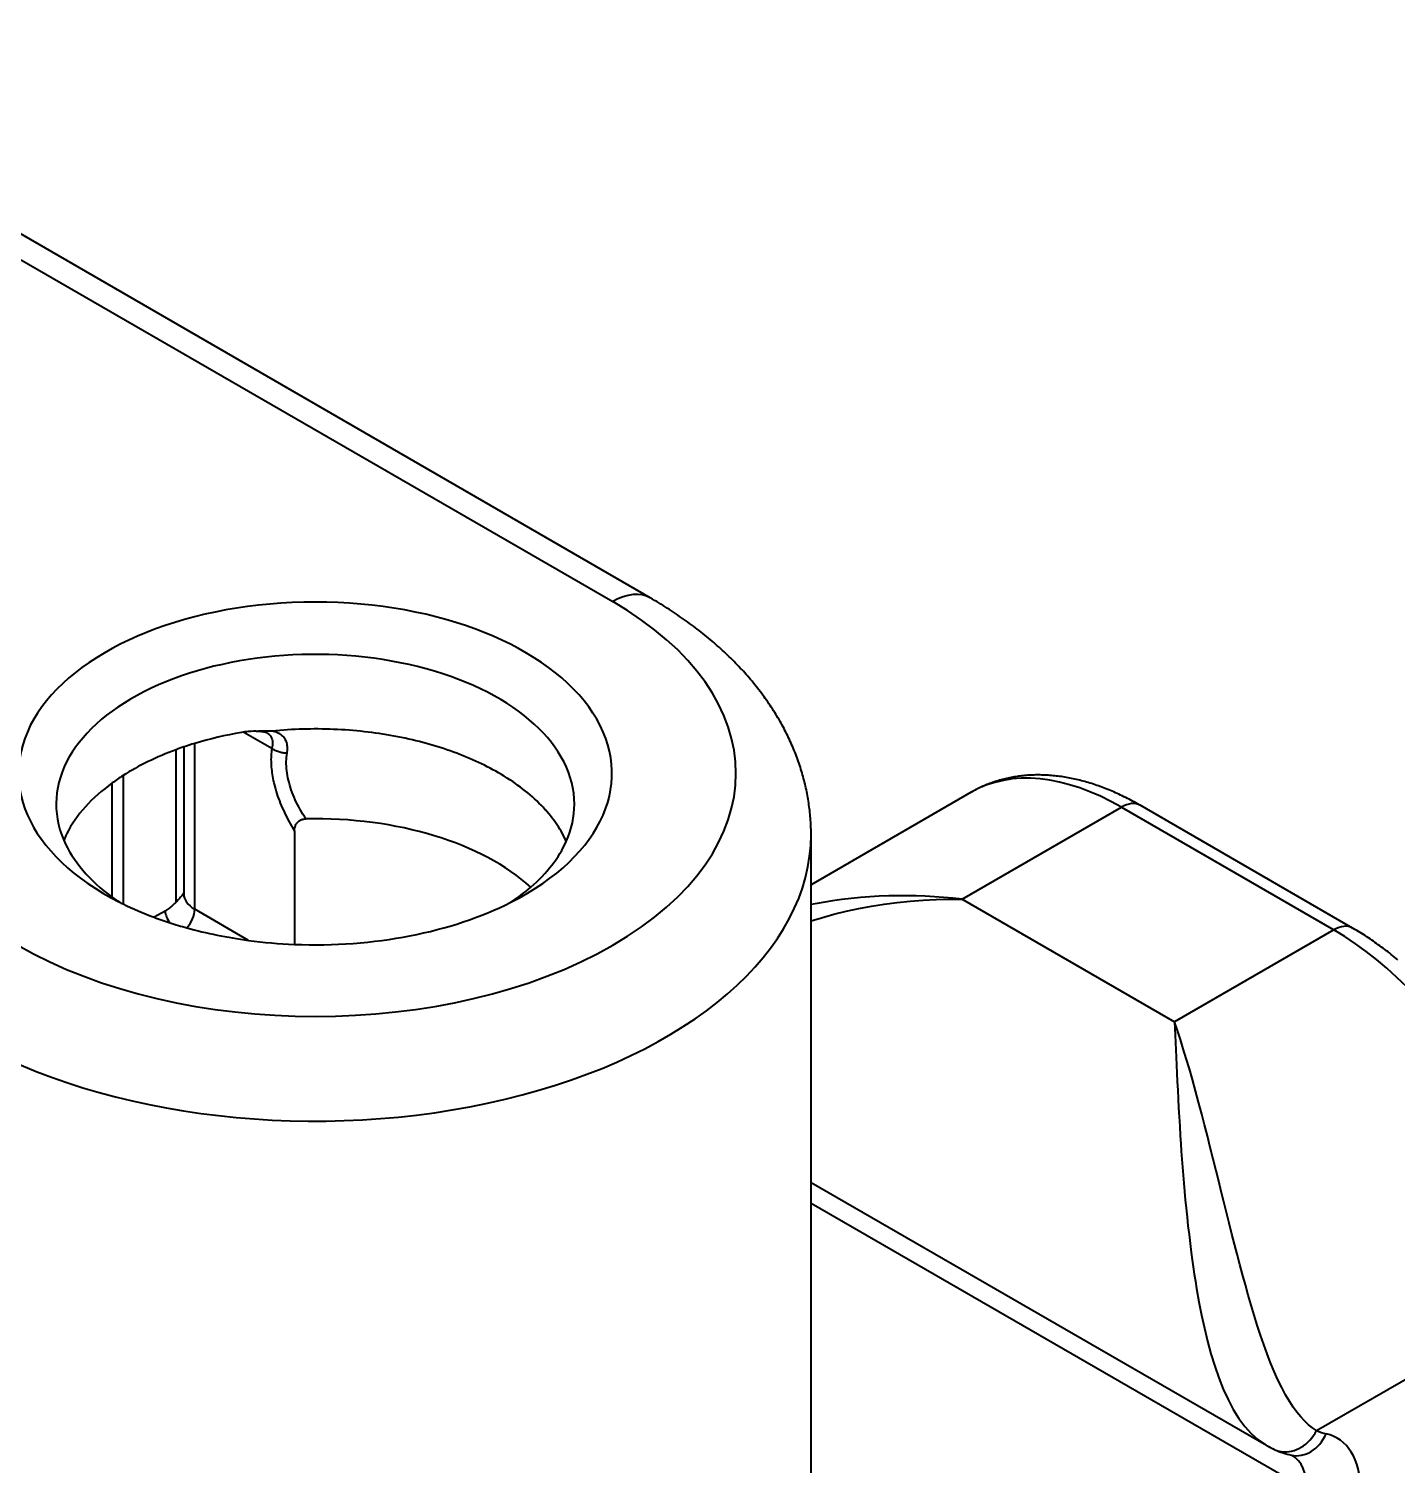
# Model space of a CAD drawing. Header units: millimetres. Extents: x 15 to 415, y 5 to 292.
# Drawn here: x 320.78 to 329.89, y 123.9 to 133.46 of the extents above; entities that cross this region are included whole.
import ezdxf

# ---------------------------------------------------------------- set-up
doc = ezdxf.new("R2010")
doc.units = ezdxf.units.MM
doc.layers.add('Geometries', color=7, linetype='Continuous')

msp = doc.modelspace()

# ---------------------------------------------------------------- linework, layer by layer
at = {"layer": 'Geometries', "linetype": 'Continuous', "lineweight": 40}
for p, q in [((324.9198, 129.6751), (318.3604, 133.4622)), ((318.1104, 133.4374), (324.6698, 129.6504)), ((322.214, 128.782), (322.4006, 128.6743)), ((322.2966, 128.7884), (322.3042, 128.7885)), ((322.3042, 128.7885), (322.3099, 128.7885)), ((322.3099, 128.7885), (322.3116, 128.7885)), ((322.312, 128.7885), (322.3116, 128.7885)), ((321.7636, 127.6511), (321.7636, 128.665)), ((321.8141, 128.6829), (321.8141, 127.7087)), ((321.8873, 127.603), (321.8873, 128.7065)), ((321.41, 128.4926), (321.41, 127.6388)), ((321.3382, 127.6844), (321.3382, 128.4436)), ((327.0553, 128.3815), (325.9899, 127.7663)), ((326.9946, 127.67), (328.0553, 128.2824)), ((328.0553, 128.2824), (329.4695, 127.4659)), ((329.5945, 127.4783), (328.1803, 128.2948)), ((322.5512, 128.1235), (322.5512, 127.3698)), ((325.9899, 128.099), (325.9899, 128.0993)), ((325.9899, 127.7663), (325.9899, 128.099)), ((321.8141, 127.7087), (321.8141, 127.7051)), ((325.9899, 127.6342), (325.9899, 127.7663)), ((325.9899, 127.5256), (325.9899, 127.6342)), ((326.9946, 127.67), (328.4089, 126.8533)), ((321.6897, 127.5909), (321.618, 127.5496)), ((322.2454, 127.3963), (321.8873, 127.603)), ((325.9899, 125.7861), (325.9899, 127.5256)), ((329.4695, 127.4659), (328.4089, 126.8533)), ((325.9899, 125.6486), (325.9899, 125.7861)), ((325.9899, 125.7861), (329.0207, 124.0363)), ((325.9899, 123.2074), (325.9899, 125.6486)), ((325.9899, 125.6486), (329.2927, 123.7417)), ((329.3553, 124.134), (330.8837, 125.0164)), ((329.0189, 124.0373), (329.0209, 124.0362)), ((329.077, 124.0077), (329.0774, 124.0075)), ((329.0773, 124.0075), (329.0778, 124.0073))]:
    msp.add_line(p, q, dxfattribs=at)
at = {"layer": 'Geometries', "linetype": 'Continuous', "lineweight": 40, "flags": 128}
for points in [[(325.9899, 128.0993), (325.9899, 128.1075), (325.9897, 128.1202), (325.9895, 128.1329), (325.9891, 128.1456), (325.9887, 128.1582), (325.9881, 128.1709), (325.9874, 128.1836), (325.9866, 128.1962), (325.9857, 128.2089), (325.9846, 128.2215), (325.9835, 128.2342), (325.9822, 128.2468), (325.9809, 128.2595), (325.9794, 128.2721), (325.9778, 128.2847), (325.9761, 128.2973), (325.9743, 128.31), (325.9724, 128.3226), (325.9704, 128.3352), (325.9682, 128.3478), (325.9659, 128.3603), (325.9636, 128.3729), (325.9611, 128.3855), (325.9585, 128.3981), (325.9558, 128.4106), (325.953, 128.4231), (325.95, 128.4357), (325.947, 128.4482), (325.9438, 128.4607), (325.9406, 128.4732), (325.9372, 128.4857), (325.9337, 128.4982), (325.9301, 128.5106), (325.9264, 128.5231), (325.9225, 128.5355), (325.9186, 128.5479), (325.9145, 128.5603), (325.9104, 128.5727), (325.9061, 128.5851), (325.9017, 128.5975), (325.8972, 128.6098), (325.8926, 128.6222), (325.8878, 128.6345), (325.883, 128.6468), (325.878, 128.6591), (325.873, 128.6713), (325.8678, 128.6836), (325.8625, 128.6958), (325.8571, 128.708), (325.8516, 128.7202), (325.8459, 128.7324), (325.8402, 128.7445), (325.8343, 128.7567), (325.8283, 128.7688), (325.8223, 128.7809), (325.8161, 128.7929), (325.8098, 128.805), (325.8033, 128.817), (325.7968, 128.829), (325.7902, 128.841), (325.7834, 128.8529), (325.7765, 128.8649), (325.7695, 128.8768), (325.7624, 128.8886), (325.7552, 128.9005), (325.7479, 128.9123), (325.7405, 128.9241), (325.7329, 128.9359), (325.7253, 128.9476), (325.7175, 128.9593), (325.7096, 128.971), (325.7017, 128.9826), (325.6936, 128.9943), (325.6854, 129.0058), (325.677, 129.0174), (325.6686, 129.0289), (325.6601, 129.0404), (325.6514, 129.0519), (325.6427, 129.0633), (325.6338, 129.0747), (325.6248, 129.086), (325.6157, 129.0974), (325.6065, 129.1086), (325.5972, 129.1199), (325.5878, 129.1311), (325.5783, 129.1423), (325.5687, 129.1534), (325.5589, 129.1645), (325.5491, 129.1756), (325.5392, 129.1866), (325.5291, 129.1976), (325.519, 129.2085), (325.5087, 129.2194), (325.4983, 129.2302), (325.4879, 129.2411), (325.4773, 129.2518), (325.4666, 129.2625), (325.4559, 129.2732), (325.445, 129.2838), (325.434, 129.2944), (325.4229, 129.305), (325.4117, 129.3155), (325.4005, 129.3259), (325.3891, 129.3363), (325.3776, 129.3467), (325.366, 129.357), (325.3544, 129.3672), (325.3426, 129.3774), (325.3308, 129.3876), (325.3188, 129.3977), (325.3067, 129.4078), (325.2946, 129.4178), (325.2824, 129.4277), (325.27, 129.4376), (325.2576, 129.4475), (325.2451, 129.4573), (325.2325, 129.467), (325.2198, 129.4767), (325.207, 129.4863), (325.1941, 129.4959), (325.1812, 129.5054), (325.1681, 129.5149), (325.155, 129.5243), (325.1418, 129.5337), (325.1285, 129.543), (325.1151, 129.5522), (325.1016, 129.5614), (325.088, 129.5705), (325.0744, 129.5796), (325.0607, 129.5886), (325.0468, 129.5976), (325.033, 129.6065), (325.019, 129.6153), (325.0049, 129.6241), (324.9908, 129.6328), (324.9766, 129.6415), (324.9623, 129.6501), (324.948, 129.6587), (324.9335, 129.6671), (324.9198, 129.6751)], [(322.214, 128.782), (322.2103, 128.7815), (322.1992, 128.7797)], [(322.2966, 128.7884), (322.2949, 128.7884), (322.2779, 128.7879), (322.2608, 128.787), (322.2523, 128.7864), (322.2438, 128.7856), (322.2326, 128.7844), (322.2214, 128.7831), (322.214, 128.782)], [(322.3042, 128.7884), (322.3046, 128.7884), (322.3052, 128.7884), (322.3061, 128.7884), (322.3075, 128.7884), (322.3086, 128.7884)], [(322.3099, 128.7885), (322.3103, 128.7885), (322.3116, 128.7884)], [(322.3116, 128.7884), (322.3125, 128.7884), (322.3134, 128.7884), (322.3141, 128.7884), (322.3157, 128.7883), (322.3174, 128.7882), (322.3183, 128.7882), (322.3192, 128.7881), (322.3199, 128.7881), (322.3207, 128.788), (322.3217, 128.788), (322.3227, 128.7879), (322.3238, 128.7878), (322.3249, 128.7877), (322.326, 128.7877), (322.3273, 128.7875), (322.3285, 128.7874), (322.3295, 128.7873), (322.3308, 128.7872), (322.3319, 128.7871), (322.3326, 128.787), (322.3336, 128.7869), (322.3347, 128.7867), (322.3356, 128.7866), (322.3366, 128.7865), (322.3376, 128.7864), (322.3382, 128.7863), (322.3389, 128.7862), (322.3397, 128.786), (322.3405, 128.7859), (322.3412, 128.7858), (322.3417, 128.7857), (322.3422, 128.7856), (322.3428, 128.7855), (322.3435, 128.7854), (322.3441, 128.7853), (322.3446, 128.7852), (322.3451, 128.7851), (322.3456, 128.785), (322.3462, 128.7849), (322.3468, 128.7848), (322.3474, 128.7847), (322.3479, 128.7845), (322.3486, 128.7844), (322.3493, 128.7842), (322.3498, 128.7841), (322.3503, 128.784), (322.3508, 128.7839), (322.3513, 128.7837), (322.3519, 128.7836), (322.3523, 128.7835), (322.3527, 128.7834), (322.3534, 128.7832), (322.354, 128.783), (322.3545, 128.7829), (322.3549, 128.7828), (322.3553, 128.7827), (322.3559, 128.7825), (322.3562, 128.7824), (322.3566, 128.7823), (322.357, 128.7822), (322.3575, 128.782), (322.3578, 128.7819), (322.358, 128.7818), (322.3584, 128.7817), (322.3588, 128.7816), (322.3592, 128.7814), (322.3596, 128.7813), (322.3599, 128.7812), (322.3602, 128.7811), (322.3605, 128.781), (322.361, 128.7808), (322.3613, 128.7807), (322.3615, 128.7806), (322.3619, 128.7804), (322.3622, 128.7803), (322.3625, 128.7802), (322.3627, 128.7801), (322.3629, 128.78), (322.3632, 128.7799), (322.3634, 128.7798), (322.3635, 128.7797), (322.3637, 128.7797), (322.3639, 128.7796), (322.3642, 128.7794), (322.3645, 128.7793), (322.3647, 128.7792), (322.3649, 128.7791), (322.3652, 128.7789), (322.3654, 128.7788), (322.3655, 128.7788), (322.3657, 128.7787), (322.3658, 128.7787)], [(322.4028, 128.7889), (322.3937, 128.7881), (322.3844, 128.7877), (322.3747, 128.7876), (322.3648, 128.7876), (322.3546, 128.7878), (322.3431, 128.7881), (322.3313, 128.7883), (322.3206, 128.7885), (322.3178, 128.7885), (322.3149, 128.7886), (322.312, 128.7885)], [(322.3658, 128.7787), (322.3658, 128.7786), (322.3659, 128.7786), (322.3661, 128.7785), (322.3663, 128.7784), (322.3666, 128.7782)], [(322.3666, 128.7785), (322.368, 128.7776), (322.3745, 128.7732), (322.3805, 128.7684), (322.3857, 128.7633), (322.3912, 128.7565), (322.3958, 128.7493), (322.3995, 128.7415), (322.4022, 128.7332), (322.4041, 128.7244), (322.4051, 128.7152), (322.4052, 128.7055), (322.4045, 128.6955), (322.4029, 128.685), (322.4006, 128.6743)], [(323.9096, 128.5112), (323.8913, 128.5216), (323.8727, 128.5319), (323.8538, 128.542), (323.8346, 128.5519), (323.8152, 128.5617), (323.7959, 128.5712), (323.7764, 128.5805), (323.7566, 128.5896), (323.7366, 128.5985), (323.716, 128.6075), (323.6951, 128.6163), (323.674, 128.6249), (323.6527, 128.6333), (323.6312, 128.6415), (323.6094, 128.6495), (323.5875, 128.6574), (323.5654, 128.665), (323.5431, 128.6725), (323.5206, 128.6797), (323.4979, 128.6868), (323.4751, 128.6937), (323.4525, 128.7002), (323.4297, 128.7066), (323.4068, 128.7128), (323.3837, 128.7187), (323.3599, 128.7246), (323.3361, 128.7303), (323.3121, 128.7358), (323.2879, 128.7411), (323.2636, 128.7461), (323.2392, 128.751), (323.2147, 128.7556), (323.1901, 128.76), (323.1654, 128.7642), (323.1405, 128.7682), (323.1156, 128.772), (323.0906, 128.7756), (323.0659, 128.7789), (323.0412, 128.7819), (323.0164, 128.7848), (322.9915, 128.7875), (322.9661, 128.79), (322.9405, 128.7922), (322.915, 128.7943), (322.8893, 128.7961), (322.8637, 128.7977), (322.838, 128.7991), (322.8122, 128.8003), (322.7865, 128.8012), (322.7608, 128.802), (322.735, 128.8025), (322.7093, 128.8027), (322.6835, 128.8028), (322.6582, 128.8026), (322.6329, 128.8023), (322.6076, 128.8017), (322.5823, 128.8009), (322.5566, 128.7998), (322.5308, 128.7985), (322.5052, 128.7971), (322.4795, 128.7954), (322.4539, 128.7934), (322.4283, 128.7913), (322.4028, 128.7889)], [(322.5018, 128.641), (322.5032, 128.6503), (322.5042, 128.6594), (322.5047, 128.6684), (322.5047, 128.6771), (322.5042, 128.6856), (322.5033, 128.6938), (322.5019, 128.7018), (322.5, 128.7096), (322.4977, 128.717), (322.4948, 128.7241), (322.4915, 128.731), (322.4876, 128.7375), (322.4832, 128.7437), (322.4784, 128.7495), (322.473, 128.755), (322.4671, 128.7602), (322.4607, 128.765), (322.4539, 128.7695), (322.4465, 128.7736), (322.4387, 128.7773), (322.4304, 128.7807), (322.4216, 128.7838), (322.4124, 128.7865), (322.4028, 128.7889)], [(322.4006, 128.6743), (322.3989, 128.6624), (322.3975, 128.6504), (322.3964, 128.6381), (322.3956, 128.6256), (322.3952, 128.6129), (322.395, 128.6), (322.3952, 128.5869), (322.3956, 128.5748), (322.3962, 128.5626), (322.3971, 128.5502), (322.3983, 128.5377), (322.3997, 128.5251), (322.4013, 128.5124), (322.4032, 128.4996), (322.4053, 128.4868), (322.4077, 128.4738), (322.4103, 128.4608), (322.4132, 128.4477), (322.4162, 128.4346), (322.4202, 128.4191), (322.4245, 128.4035), (322.4291, 128.3879), (322.434, 128.3723), (322.4393, 128.3564), (322.4449, 128.3404), (322.4509, 128.3245), (322.4571, 128.3086), (322.4636, 128.2927), (322.4703, 128.2772), (322.4772, 128.2616), (322.4844, 128.2462), (322.4918, 128.2308), (322.4996, 128.2151), (322.5076, 128.1996), (322.5159, 128.1841), (322.5244, 128.1688), (322.5331, 128.1535), (322.5421, 128.1384), (322.5512, 128.1235)], [(322.5018, 128.641), (322.4948, 128.6412), (322.4879, 128.6418), (322.4809, 128.6426), (322.474, 128.6436), (322.4671, 128.645), (322.4604, 128.6465), (322.4538, 128.6483), (322.4473, 128.6503), (322.4409, 128.6525), (322.4345, 128.655), (322.4283, 128.6577), (322.4223, 128.6606), (322.4165, 128.6638), (322.411, 128.6671), (322.4056, 128.6706), (322.4006, 128.6743)], [(322.6272, 128.2047), (322.6171, 128.2202), (322.6074, 128.2359), (322.5979, 128.2517), (322.5888, 128.2677), (322.5801, 128.2837), (322.5717, 128.2998), (322.5637, 128.316), (322.5561, 128.3323), (322.5489, 128.3486), (322.5421, 128.3649), (322.5358, 128.3812), (322.5299, 128.3975), (322.5244, 128.4137), (322.5195, 128.43), (322.515, 128.4461), (322.511, 128.4622), (322.5074, 128.4782), (322.5044, 128.4941), (322.5019, 128.5098), (322.4998, 128.5254), (322.4983, 128.5407), (322.4972, 128.5559), (322.4967, 128.5708), (322.4967, 128.5854), (322.4972, 128.5997), (322.4982, 128.6138), (322.4997, 128.6275), (322.5018, 128.641)], [(324.2244, 128.2618), (324.2189, 128.2679), (324.2059, 128.2821), (324.1925, 128.2961), (324.1787, 128.31), (324.1645, 128.3237), (324.1499, 128.3373), (324.135, 128.3508), (324.1197, 128.3641), (324.104, 128.3773), (324.0883, 128.3901), (324.0722, 128.4027), (324.0557, 128.4152), (324.039, 128.4276), (324.0215, 128.44), (324.0037, 128.4523), (323.9855, 128.4644), (323.9671, 128.4764), (323.9482, 128.4881), (323.9291, 128.4997), (323.9096, 128.5112)], [(328.1803, 128.2948), (328.1743, 128.2982), (328.1631, 128.3046), (328.1518, 128.3109), (328.1406, 128.3171), (328.1293, 128.3232), (328.1181, 128.3291), (328.1068, 128.335), (328.0955, 128.3408), (328.0842, 128.3465), (328.0729, 128.3521), (328.0616, 128.3576), (328.0503, 128.363), (328.039, 128.3683), (328.0277, 128.3735), (328.0163, 128.3786), (328.005, 128.3836), (327.9937, 128.3885), (327.9823, 128.3933), (327.971, 128.398), (327.9597, 128.4025), (327.9483, 128.407), (327.937, 128.4114), (327.9257, 128.4156), (327.9143, 128.4198), (327.903, 128.4239), (327.8917, 128.4278), (327.8804, 128.4317), (327.8691, 128.4354), (327.8578, 128.439), (327.8465, 128.4425), (327.8352, 128.4459), (327.8239, 128.4492), (327.8127, 128.4524), (327.8014, 128.4555), (327.7902, 128.4585), (327.779, 128.4614), (327.7678, 128.4641), (327.7566, 128.4668), (327.7454, 128.4693), (327.7342, 128.4717), (327.7231, 128.474), (327.712, 128.4762), (327.7009, 128.4783), (327.6898, 128.4803), (327.6787, 128.4822), (327.6677, 128.4839), (327.6567, 128.4856), (327.6457, 128.4871), (327.6347, 128.4885), (327.6238, 128.4898), (327.6129, 128.491), (327.602, 128.4921), (327.5911, 128.4931), (327.5803, 128.494), (327.5695, 128.4947), (327.5587, 128.4954), (327.548, 128.4959), (327.5373, 128.4963), (327.5266, 128.4966), (327.516, 128.4968), (327.5054, 128.4969), (327.4948, 128.4969), (327.4843, 128.4968), (327.4738, 128.4965), (327.4633, 128.4962), (327.4529, 128.4957), (327.4425, 128.4952), (327.4322, 128.4945), (327.4219, 128.4937), (327.4116, 128.4928), (327.4014, 128.4918), (327.3912, 128.4907), (327.3811, 128.4895), (327.371, 128.4882), (327.3609, 128.4868), (327.3509, 128.4852), (327.3409, 128.4836), (327.331, 128.4818), (327.3211, 128.48), (327.3113, 128.478), (327.3015, 128.476), (327.2918, 128.4738), (327.2821, 128.4715), (327.2724, 128.4692), (327.2628, 128.4667), (327.2533, 128.4641), (327.2438, 128.4614), (327.2343, 128.4587), (327.2249, 128.4558), (327.2155, 128.4528), (327.2062, 128.4497), (327.197, 128.4465), (327.1878, 128.4432), (327.1786, 128.4398), (327.1695, 128.4363), (327.1604, 128.4327), (327.1514, 128.429), (327.1425, 128.4252), (327.1336, 128.4213), (327.1248, 128.4173), (327.116, 128.4132), (327.1072, 128.4091), (327.0986, 128.4048), (327.0899, 128.4004), (327.0814, 128.3959), (327.0728, 128.3913), (327.0644, 128.3866), (327.0585, 128.3833)], [(327.0574, 128.3827), (327.056, 128.3819), (327.0553, 128.3815)], [(322.5512, 128.1235), (322.5513, 128.1291), (322.5518, 128.1347), (322.5526, 128.1404), (322.5537, 128.146), (322.5552, 128.1516), (322.5571, 128.157), (322.559, 128.1617), (322.5612, 128.1662), (322.5638, 128.1707), (322.5666, 128.175), (322.5699, 128.1792), (322.5727, 128.1823), (322.5757, 128.1853), (322.579, 128.1882), (322.5824, 128.1909), (322.5861, 128.1933), (322.59, 128.1956), (322.5941, 128.1976), (322.5983, 128.1994), (322.6027, 128.2009), (322.6072, 128.2021), (322.6121, 128.2032), (322.6171, 128.204), (322.6222, 128.2045), (322.6272, 128.2047)], [(324.3605, 128.055), (324.358, 128.0606), (324.3507, 128.076), (324.343, 128.0914), (324.3349, 128.1067), (324.3264, 128.1219), (324.3174, 128.137), (324.308, 128.152), (324.2984, 128.1667), (324.2884, 128.1813), (324.2779, 128.1958), (324.2671, 128.2102), (324.2557, 128.2248), (324.2438, 128.2393), (324.2316, 128.2537), (324.2244, 128.2618)], [(321.0362, 128.1082), (321.0337, 128.1033), (321.0312, 128.0982), (321.0288, 128.0931), (321.0264, 128.0878), (321.0241, 128.0825), (321.0219, 128.077), (321.0196, 128.0714), (321.0174, 128.0658), (321.0161, 128.0623)], [(321.8141, 127.7087), (321.8131, 127.7074), (321.8033, 127.6954), (321.7933, 127.6836), (321.785, 127.6741), (321.7767, 127.6649), (321.7682, 127.6558), (321.7636, 127.651)], [(321.7521, 127.6397), (321.7509, 127.6384), (321.7435, 127.6316), (321.7361, 127.6249), (321.7286, 127.6185), (321.721, 127.6124), (321.7148, 127.6076), (321.7086, 127.6031), (321.7023, 127.5988), (321.696, 127.5947), (321.6897, 127.5909)], [(321.7636, 127.651), (321.7596, 127.647), (321.7521, 127.6397)], [(326.9946, 127.67), (326.9336, 127.6767), (326.8725, 127.6822), (326.8114, 127.6866), (326.7503, 127.69), (326.6893, 127.6922), (326.6284, 127.6934), (326.5676, 127.6934), (326.507, 127.6923), (326.4438, 127.69), (326.3808, 127.6864), (326.3183, 127.6816), (326.2561, 127.6756), (326.1944, 127.6683), (326.1332, 127.6597), (326.0815, 127.6515), (326.0302, 127.6423), (325.9898, 127.6343)], [(325.9898, 127.5257), (326.0598, 127.5471), (326.1416, 127.5697), (326.2244, 127.59), (326.3081, 127.6081), (326.3925, 127.6238), (326.4776, 127.6373), (326.5632, 127.6484), (326.6492, 127.6573), (326.7355, 127.6639), (326.8219, 127.6683), (326.9083, 127.6703), (326.9946, 127.67)], [(329.895, 127.2673), (329.8843, 127.2761), (329.8737, 127.2849), (329.8629, 127.2935), (329.8522, 127.3021), (329.8415, 127.3105), (329.8307, 127.3189), (329.8199, 127.3273), (329.809, 127.3355), (329.7982, 127.3436), (329.7873, 127.3517), (329.7764, 127.3597), (329.7655, 127.3676), (329.7545, 127.3754), (329.7436, 127.3831), (329.7326, 127.3908), (329.7216, 127.3983), (329.7105, 127.4058), (329.6995, 127.4132), (329.6884, 127.4205), (329.6773, 127.4277), (329.6662, 127.4348), (329.6551, 127.4418), (329.644, 127.4487), (329.6328, 127.4556), (329.6217, 127.4623), (329.6105, 127.469), (329.5993, 127.4755), (329.5945, 127.4783)], [(328.7913, 125.4413), (328.773, 125.5137), (328.7551, 125.5853), (328.7376, 125.656), (328.7203, 125.7258), (328.7033, 125.7944), (328.6866, 125.8619), (328.6668, 125.9413), (328.6472, 126.0188), (328.628, 126.0946), (328.609, 126.1685), (328.5902, 126.2406), (328.5694, 126.3193), (328.5487, 126.3956), (328.5282, 126.4695), (328.5078, 126.5409), (328.4875, 126.6097), (328.4678, 126.6747), (328.4481, 126.7371), (328.4284, 126.7966), (328.4089, 126.8533)], [(328.4089, 126.8532), (328.411, 126.8097), (328.4131, 126.7644), (328.4152, 126.7173), (328.4175, 126.6685), (328.4198, 126.618), (328.4222, 126.566), (328.4248, 126.5123), (328.4275, 126.4572), (328.4303, 126.4006), (328.4333, 126.3425), (328.4365, 126.283), (328.44, 126.2222), (328.4436, 126.1599), (328.4476, 126.0963), (328.4509, 126.0454), (328.4544, 125.9937), (328.4582, 125.9411), (328.4622, 125.8878), (328.4665, 125.8336), (328.471, 125.7796), (328.4758, 125.7249), (328.4809, 125.6695), (328.4864, 125.6133), (328.4924, 125.5555), (328.4988, 125.4971), (328.5056, 125.4381), (328.5129, 125.3786), (328.5207, 125.3187), (328.5271, 125.2713), (328.5339, 125.2237), (328.541, 125.1759), (328.5485, 125.1278), (328.5563, 125.0796)], [(329.3553, 124.134), (329.3277, 124.1522), (329.3007, 124.1736), (329.2745, 124.1983), (329.2489, 124.226), (329.224, 124.2567), (329.1996, 124.2902), (329.1757, 124.3265), (329.1487, 124.372), (329.1224, 124.4208), (329.0969, 124.4728), (329.0722, 124.5275), (329.0483, 124.5848), (329.0252, 124.6445), (329.003, 124.7064), (328.9813, 124.77), (328.9602, 124.8351), (328.9396, 124.9014), (328.9195, 124.9686), (328.8998, 125.0364), (328.8806, 125.1044), (328.8618, 125.1723), (328.8436, 125.2401), (328.8257, 125.3076), (328.8083, 125.3748), (328.7913, 125.4413)], [(328.5563, 125.0796), (328.5719, 124.9908), (328.5891, 124.9024), (328.6081, 124.8148), (328.629, 124.7286), (328.652, 124.6446), (328.6771, 124.5632), (328.7044, 124.4851), (328.7339, 124.4107), (328.7658, 124.3406), (328.8002, 124.2753), (328.8373, 124.2156), (328.8771, 124.1619), (328.9196, 124.1148), (328.9646, 124.0746), (329.0121, 124.0414), (329.0189, 124.0373)], [(329.1152, 123.9958), (329.122, 123.9947), (329.1382, 123.9932), (329.1546, 123.9932), (329.1712, 123.9947), (329.1879, 123.9976), (329.2045, 124.002), (329.2209, 124.0079), (329.2371, 124.0152), (329.2529, 124.0238), (329.2682, 124.0338), (329.283, 124.045), (329.2971, 124.0574), (329.3106, 124.0708), (329.3232, 124.0853), (329.3349, 124.1008), (329.3456, 124.117), (329.3553, 124.134)], [(329.0221, 124.0357), (329.0238, 124.0347), (329.0253, 124.0339), (329.0265, 124.0332), (329.0273, 124.0327), (329.028, 124.0323), (329.0286, 124.032), (329.0293, 124.0316), (329.0303, 124.031), (329.0315, 124.0303), (329.0325, 124.0298), (329.0335, 124.0292), (329.0345, 124.0287), (329.0353, 124.0282), (329.0359, 124.0279), (329.0368, 124.0274), (329.0379, 124.0268), (329.039, 124.0263), (329.0399, 124.0257), (329.0408, 124.0253), (329.0416, 124.0248), (329.0426, 124.0243), (329.0436, 124.0238), (329.0444, 124.0234), (329.0452, 124.023), (329.0459, 124.0226), (329.0467, 124.0221), (329.0477, 124.0217), (329.0488, 124.0211), (329.0502, 124.0204), (329.0514, 124.0198), (329.0522, 124.0193), (329.0533, 124.0188), (329.0547, 124.0181), (329.0559, 124.0175), (329.0569, 124.017), (329.0578, 124.0166), (329.0585, 124.0163), (329.0591, 124.016), (329.0598, 124.0156), (329.0608, 124.0151), (329.0617, 124.0147), (329.0625, 124.0143), (329.063, 124.0141), (329.0636, 124.0138), (329.0644, 124.0134), (329.0654, 124.0129), (329.0665, 124.0124), (329.0675, 124.012), (329.0685, 124.0115), (329.0694, 124.0111), (329.0702, 124.0107), (329.0708, 124.0105), (329.0715, 124.0101), (329.0722, 124.0098), (329.073, 124.0094), (329.0742, 124.0089), (329.0753, 124.0085)], [(329.0753, 124.0085), (329.0756, 124.0083), (329.077, 124.0077)], [(329.0778, 124.0073), (329.0907, 124.0022), (329.1061, 123.9977), (329.1152, 123.9958)], [(329.1869, 123.9713), (329.1872, 123.9713), (329.1877, 123.9711), (329.1881, 123.971), (329.1885, 123.9709), (329.1888, 123.9708), (329.189, 123.9707), (329.1891, 123.9707), (329.1892, 123.9706), (329.1892, 123.9706)]]:
    msp.add_lwpolyline(points, dxfattribs=at)
at = {"layer": 'Geometries', "linetype": 'Continuous', "lineweight": 40}
msp.add_arc((329.3187, 124.5549), 0.5983, 246.24087, 257.27414, dxfattribs=at)
for centre, major_axis, ratio, start_param, end_param in [((324.6698, 129.2421), (0.25, 0.433), 0.57735, 0, 0.785398), ((322.6899, 128.5073), (-1.975, 0), 0.57735, 2.290703, 7.134075), ((322.6899, 128.5073), (2.8, 0), 0.57735, 3.926991, 7.068583), ((322.6899, 128.3031), (1.725, 0), 0.57735, 0, 3.385861), ((322.6899, 127.8249), (-1.725, 0), 0.57735, 5.000852, 5.196313), ((322.6899, 127.8249), (-1.725, 0), 0.57735, 5.279256, 5.548363), ((322.6899, 127.8249), (-1.725, 0), 0.57735, 5.244907, 5.279256), ((322.6899, 127.8249), (-1.725, 0), 0.57735, 5.196313, 5.244907), ((322.6899, 127.8249), (-1.725, 0), 0.57735, 5.548363, 5.612804), ((328.0553, 126.6494), (-1, 1.7321), 0.57735, 5.497787, 6.283185), ((322.6899, 127.8249), (-1.725, 0), 0.57735, 5.612804, 5.994722), ((322.6899, 128.3031), (1.725, 0), 0.57735, 6.031395, 6.283185), ((328.0553, 128.0783), (-0.125, -0.2165), 0.57735, 3.141593, 3.926991), ((322.6899, 127.2238), (1.7, 0), 0.57735, 0.566105, 1.607672), ((322.6899, 128.099), (-3.3, 0), 0.57735, 0.785398, 3.141593), ((322.6899, 128.3031), (1.725, 0), 0.57735, 3.385861, 3.811975), ((322.6899, 128.3031), (1.725, 0), 0.57735, 5.694668, 6.031395), ((322.0641, 127.7051), (0.25, 0), 0.57735, 3.141593, 3.926991), ((322.6899, 128.3031), (1.725, 0), 0.57735, 5.567844, 5.694668), ((322.6899, 128.3031), (1.725, 0), 0.57735, 3.811975, 3.856934), ((322.6899, 128.5073), (-1.975, 0), 0.57735, 0.85089, 0.865799), ((322.6899, 128.5073), (-1.975, 0), 0.57735, 0.865799, 0.997103), ((322.6899, 128.5073), (-1.975, 0), 0.57735, 1.500512, 2.290703), ((322.6899, 128.5073), (-1.975, 0), 0.57735, 0.997103, 1.059237), ((322.0641, 127.603), (-0.375, 0), 0.57735, 0.055671, 0.428818), ((322.6899, 128.5073), (-1.975, 0), 0.57735, 1.059237, 1.123036), ((321.7989, 127.552), (0.0625, 0.1083), 0.57735, 4.34502, 5.497787), ((322.6899, 128.5073), (-1.975, 0), 0.57735, 1.123036, 1.343803), ((329.4695, 127.2618), (-0.125, -0.2165), 0.57735, 3.141592, 3.926991), ((329.4695, 125.8329), (-1, 1.7321), 0.57735, 3.926991, 5.497787), ((322.6899, 128.5073), (-1.975, 0), 0.57735, 1.343803, 1.500512), ((329.2422, 124.2151), (-0.0553, -0.2438), 0.803718, 6.283185, 7.609734), ((329.8231, 125.0164), (-0.5, -0.866), 0.57735, 0.062664, 0.177153), ((329.1159, 123.4356), (0.375, 0.6495), 0.57735, 5.497787, 6.460338), ((328.9392, 123.5376), (-0.25, -0.433), 0.57735, 2.356194, 3.141582)]:
    msp.add_ellipse(centre, major_axis=major_axis, ratio=ratio, start_param=start_param, end_param=end_param, dxfattribs=at)

doc.saveas('drawing.dxf')
